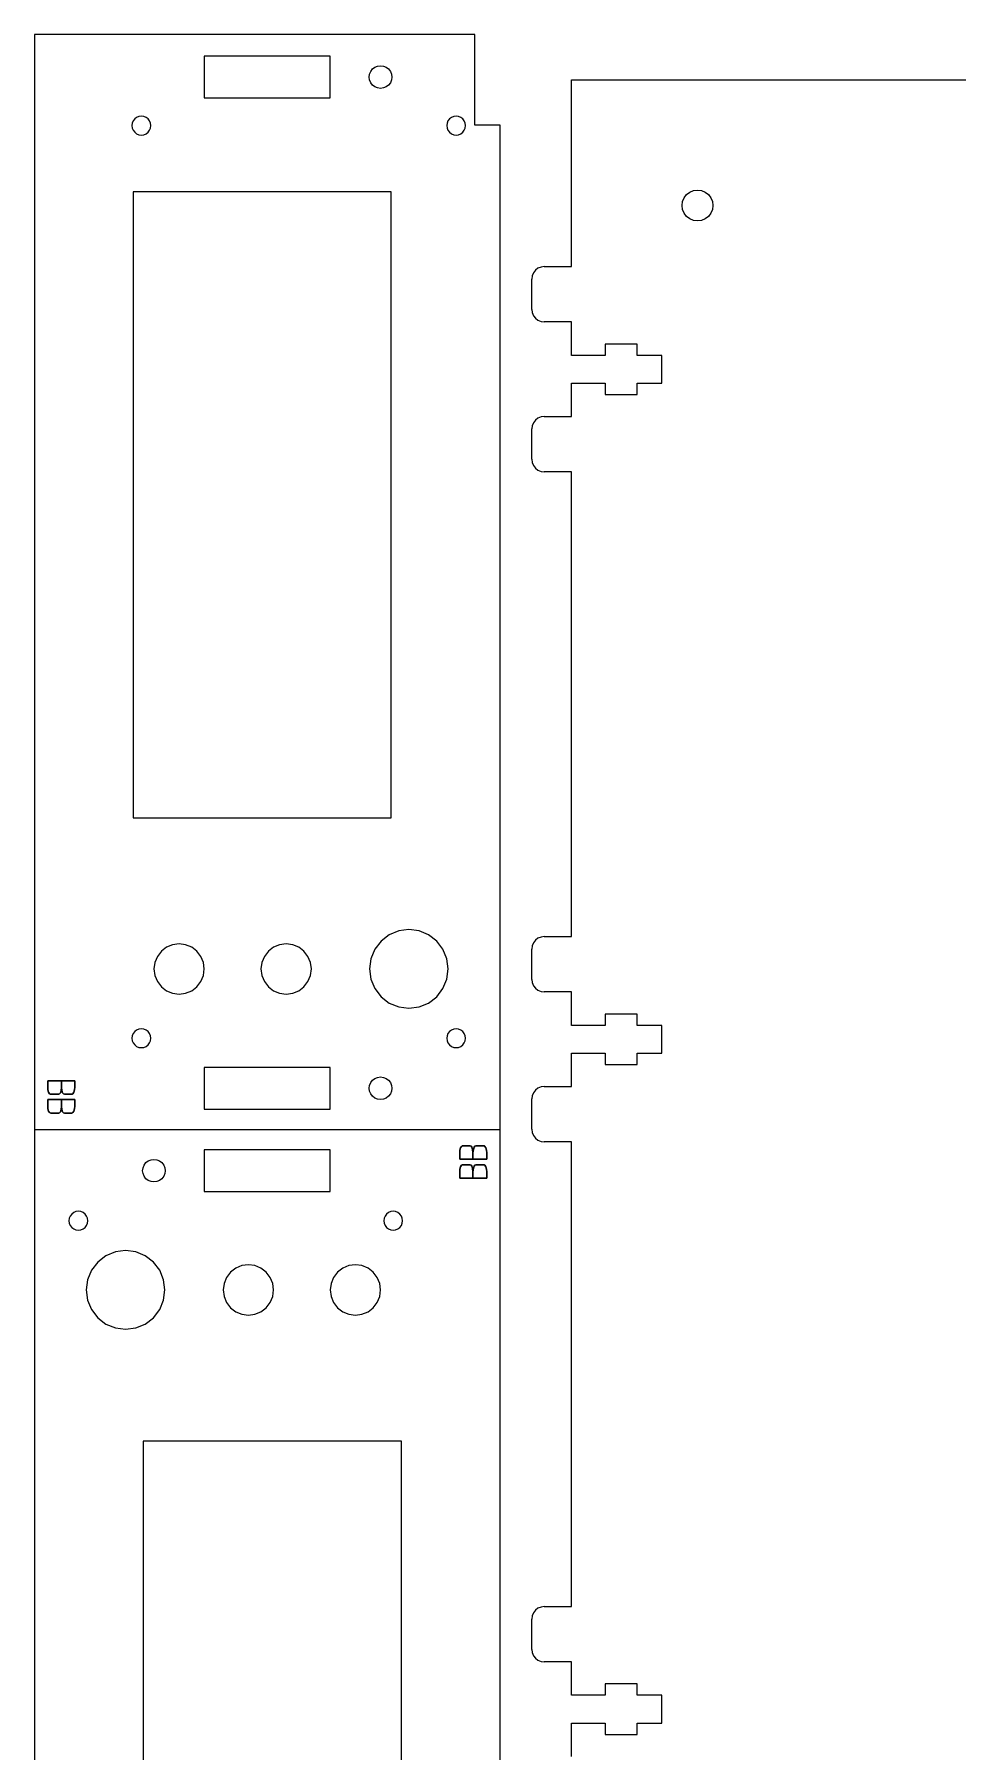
# Model space of a CAD drawing. Extents: x -328 to 338, y -470 to -5.
# Drawn here: x -30.3 to 116.4, y -277.8 to -4.9 of the extents above; entities that cross this region are included whole.
import ezdxf

# ---------------------------------------------------------------- set-up
doc = ezdxf.new("R2010")
doc.units = 0
doc.layers.get('0').update_dxf_attribs({"linetype": 'CONTINUOUS'})

msp = doc.modelspace()

# ---------------------------------------------------------------- linework, layer by layer
at = {"color": 5}
for points in [[(39.649852, -4.939734), (-30.297329, -4.939734), (-30.297329, -178.939725)], [(39.653241, -19.385166), (39.653241, -4.941202)], [(43.705808, -19.382061), (39.653001, -19.382061)], [(43.702687, -178.939725), (43.702687, -19.383275)], [(-30.296183, -178.938173), (-30.296183, -338.494623)], [(-26.243348, -352.938163), (43.703833, -352.938163), (43.703833, -178.938173)]]:
    msp.add_lwpolyline(points, dxfattribs=at)
at = {"color": 7}
for points in [[(16.702685, -8.417926), (-3.29731, -8.417926), (-3.29731, -15.017918), (16.702685, -15.017918), (16.702685, -8.417926)], [(22.964019, -11.252058), (23.14384, -10.817915)], [(23.14384, -10.817915), (23.429892, -10.445128)], [(23.429892, -10.445128), (23.802685, -10.159067)], [(23.802685, -10.159067), (24.236813, -9.979264)], [(24.236813, -9.979264), (24.702686, -9.917937)], [(24.702686, -9.917937), (25.168558, -9.979264)], [(25.168558, -9.979264), (25.602684, -10.159067)], [(25.602684, -10.159067), (25.975477, -10.445128)], [(25.975477, -10.445128), (26.261532, -10.817915)], [(26.261532, -10.817915), (26.441352, -11.252058)], [(22.902686, -11.717922), (22.964019, -11.252058)], [(22.964019, -12.183786), (22.902686, -11.717922)], [(23.14384, -12.617928), (22.964019, -12.183786)], [(23.429892, -12.990716), (23.14384, -12.617928)], [(23.802685, -13.276776), (23.429892, -12.990716)], [(24.236813, -13.45658), (23.802685, -13.276776)], [(24.702686, -13.517935), (24.236813, -13.45658)], [(25.168558, -13.45658), (24.702686, -13.517935)], [(25.602684, -13.276776), (25.168558, -13.45658)], [(25.975477, -12.990716), (25.602684, -13.276776)], [(26.261532, -12.617928), (25.975477, -12.990716)], [(26.441352, -12.183786), (26.261532, -12.617928)], [(26.441352, -11.252058), (26.502685, -11.717922)], [(26.502685, -11.717922), (26.441352, -12.183786)], [(-13.29733, -17.939736), (-13.685557, -17.990847), (-14.04733, -18.140679), (-14.357989, -18.379072), (-14.596368, -18.689714), (-14.746219, -19.051494), (-14.79733, -19.439719)], [(-12.236671, -18.379072), (-12.54733, -18.140679), (-12.909102, -17.990847), (-13.29733, -17.939736)], [(-11.998292, -18.689714), (-12.236671, -18.379072)], [(-11.84844, -19.051494), (-11.998292, -18.689714)], [(-11.79733, -19.439719), (-11.84844, -19.051494)], [(35.253795, -19.051494), (35.202684, -19.439719)], [(35.403646, -18.689714), (35.253795, -19.051494)], [(35.642025, -18.379072), (35.403646, -18.689714)], [(35.952684, -18.140679), (35.642025, -18.379072)], [(36.314456, -17.990847), (35.952684, -18.140679)], [(37.452684, -18.140679), (37.090912, -17.990847), (36.702684, -17.939736), (36.314456, -17.990847)], [(37.763343, -18.379072), (37.452684, -18.140679)], [(38.001722, -18.689714), (37.763343, -18.379072)], [(38.151573, -19.051494), (38.001722, -18.689714)], [(38.202684, -19.439719), (38.151573, -19.051494)], [(-14.79733, -19.439719), (-14.746219, -19.827944)], [(-14.746219, -19.827944), (-14.596368, -20.189725)], [(-14.596368, -20.189725), (-14.357989, -20.500395), (-14.04733, -20.73876)], [(-14.04733, -20.73876), (-13.685557, -20.88862)], [(-13.685557, -20.88862), (-13.29733, -20.93973), (-12.909102, -20.88862), (-12.54733, -20.73876)], [(-12.54733, -20.73876), (-12.236671, -20.500395)], [(-12.236671, -20.500395), (-11.998292, -20.189725)], [(-11.998292, -20.189725), (-11.84844, -19.827944)], [(-11.84844, -19.827944), (-11.79733, -19.439719)], [(35.202684, -19.439719), (35.253795, -19.827944)], [(35.253795, -19.827944), (35.403646, -20.189725)], [(35.403646, -20.189725), (35.642025, -20.500395)], [(35.642025, -20.500395), (35.952684, -20.73876)], [(35.952684, -20.73876), (36.314456, -20.88862)], [(36.314456, -20.88862), (36.702684, -20.93973)], [(36.702684, -20.93973), (37.090912, -20.88862)], [(37.090912, -20.88862), (37.452684, -20.73876)], [(37.452684, -20.73876), (37.763343, -20.500395)], [(37.763343, -20.500395), (38.001722, -20.189725), (38.151573, -19.827944), (38.202684, -19.439719)], [(26.402685, -29.939712), (-14.59733, -29.939712)], [(-14.59733, -29.939712), (-14.59733, -129.439725), (26.402685, -129.439725)], [(26.402685, -129.439725), (26.402685, -29.939712)], [(73.827493, -30.020569), (74.418382, -29.775798)], [(74.418382, -29.775798), (75.052507, -29.692316)], [(75.052507, -29.692316), (75.686604, -29.775798)], [(75.686604, -29.775798), (76.277493, -30.020569)], [(72.602479, -32.142316), (72.685989, -31.508219)], [(72.685989, -32.776441), (72.602479, -32.142316)], [(72.685989, -31.508219), (72.930732, -30.91733)], [(72.930732, -30.91733), (73.320086, -30.409923)], [(73.320086, -30.409923), (73.827493, -30.020569)], [(76.277493, -30.020569), (76.7849, -30.409923)], [(76.7849, -30.409923), (77.174254, -30.91733)], [(77.174254, -30.91733), (77.419025, -31.508219)], [(77.419025, -31.508219), (77.502506, -32.142316)], [(77.502506, -32.142316), (77.419025, -32.776441)], [(72.930732, -33.36733), (72.685989, -32.776441)], [(73.320086, -33.874737), (72.930732, -33.36733)], [(73.827493, -34.264091), (73.320086, -33.874737)], [(74.418382, -34.508834), (73.827493, -34.264091)], [(75.052507, -34.592315), (74.418382, -34.508834)], [(75.686604, -34.508834), (75.052507, -34.592315)], [(76.277493, -34.264091), (75.686604, -34.508834)], [(76.7849, -33.874737), (76.277493, -34.264091)], [(77.174254, -33.36733), (76.7849, -33.874737)], [(77.419025, -32.776441), (77.174254, -33.36733)], [(33.622101, -149.020303), (32.327683, -148.02705), (30.820304, -147.40269), (29.202685, -147.189725), (27.585066, -147.40269)], [(-9.297312, -149.975625), (-10.125739, -150.611274)], [(-7.297314, -149.439713), (-8.332589, -149.575998), (-9.297312, -149.975625)], [(-5.297312, -149.975625), (-6.262038, -149.575998), (-7.297314, -149.439713)], [(-4.468885, -150.611274), (-5.297312, -149.975625)], [(7.702685, -149.975625), (6.874258, -150.611274)], [(9.702686, -149.439713), (8.667408, -149.575998), (7.702685, -149.975625)], [(10.737962, -149.575998), (9.702686, -149.439713)], [(11.702685, -149.975625), (10.737962, -149.575998)], [(12.531112, -150.611274), (11.702685, -149.975625)], [(26.077686, -148.02705), (24.783269, -149.020303), (23.790027, -150.314715)], [(27.585066, -147.40269), (26.077686, -148.02705)], [(34.615343, -150.314715), (33.622101, -149.020303)], [(-11.161034, -152.40443), (-11.297331, -153.439705)], [(-10.761413, -151.439709), (-11.161034, -152.40443)], [(-10.125739, -150.611274), (-10.761413, -151.439709)], [(-3.833211, -151.439709), (-4.468885, -150.611274)], [(-3.433607, -152.40443), (-3.833211, -151.439709)], [(-3.297313, -153.439705), (-3.433607, -152.40443)], [(5.838982, -152.40443), (5.702686, -153.439705)], [(6.238583, -151.439709), (5.838982, -152.40443)], [(6.874258, -150.611274), (6.238583, -151.439709)], [(13.566388, -154.474981), (13.702684, -153.439705), (13.566388, -152.40443), (13.166786, -151.439709), (12.531112, -150.611274)], [(23.16565, -151.822092), (22.952685, -153.439705)], [(23.790027, -150.314715), (23.16565, -151.822092)], [(35.23972, -151.822092), (34.615343, -150.314715)], [(35.23972, -155.057347), (35.452685, -153.439705), (35.23972, -151.822092)], [(-11.297331, -153.439705), (-11.161034, -154.474981)], [(-11.161034, -154.474981), (-10.761413, -155.439701), (-10.125739, -156.268136)], [(-4.468885, -156.268136), (-3.833211, -155.439701)], [(-3.833211, -155.439701), (-3.433607, -154.474981)], [(-3.433607, -154.474981), (-3.297313, -153.439705)], [(5.702686, -153.439705), (5.838982, -154.474981)], [(5.838982, -154.474981), (6.238583, -155.439701), (6.874258, -156.268136)], [(12.531112, -156.268136), (13.166786, -155.439701)], [(13.166786, -155.439701), (13.566388, -154.474981)], [(22.952685, -153.439705), (23.16565, -155.057347)], [(23.16565, -155.057347), (23.790027, -156.564724)], [(34.615343, -156.564724), (35.23972, -155.057347)], [(-10.125739, -156.268136), (-9.297312, -156.903814)], [(-9.297312, -156.903814), (-8.332589, -157.303412)], [(-8.332589, -157.303412), (-7.297314, -157.439726)], [(-7.297314, -157.439726), (-6.262038, -157.303412)], [(-6.262038, -157.303412), (-5.297312, -156.903814)], [(-5.297312, -156.903814), (-4.468885, -156.268136)], [(6.874258, -156.268136), (7.702685, -156.903814)], [(7.702685, -156.903814), (8.667408, -157.303412), (9.702686, -157.439726)], [(9.702686, -157.439726), (10.737962, -157.303412)], [(10.737962, -157.303412), (11.702685, -156.903814)], [(11.702685, -156.903814), (12.531112, -156.268136)], [(23.790027, -156.564724), (24.783269, -157.859136), (26.077686, -158.852361), (27.585066, -159.476749), (29.202685, -159.689714)], [(32.327683, -158.852361), (33.622101, -157.859136)], [(33.622101, -157.859136), (34.615343, -156.564724)], [(29.202685, -159.689714), (30.820304, -159.476749)], [(30.820304, -159.476749), (32.327683, -158.852361)], [(-14.596368, -163.689706), (-14.746219, -164.051487), (-14.79733, -164.439712)], [(-14.357989, -163.379064), (-14.596368, -163.689706)], [(-14.04733, -163.140671), (-14.357989, -163.379064)], [(-13.685557, -162.990811), (-14.04733, -163.140671)], [(-13.29733, -162.9397), (-13.685557, -162.990811)], [(-12.909102, -162.990811), (-13.29733, -162.9397)], [(-12.54733, -163.140671), (-12.909102, -162.990811)], [(-12.236671, -163.379064), (-12.54733, -163.140671)], [(-11.84844, -164.051487), (-11.998292, -163.689706), (-12.236671, -163.379064)], [(35.403646, -163.689706), (35.253795, -164.051487)], [(35.642025, -163.379064), (35.403646, -163.689706)], [(36.314456, -162.990811), (35.952684, -163.140671), (35.642025, -163.379064)], [(36.702684, -162.9397), (36.314456, -162.990811)], [(37.090912, -162.990811), (36.702684, -162.9397)], [(37.452684, -163.140671), (37.090912, -162.990811)], [(37.763343, -163.379064), (37.452684, -163.140671)], [(38.001722, -163.689706), (37.763343, -163.379064)], [(38.151573, -164.827936), (38.202684, -164.439712), (38.151573, -164.051487), (38.001722, -163.689706)], [(-14.79733, -164.439712), (-14.746219, -164.827936)], [(-14.746219, -164.827936), (-14.596368, -165.189717)], [(-14.596368, -165.189717), (-14.357989, -165.500359), (-14.04733, -165.738752)], [(-14.04733, -165.738752), (-13.685557, -165.888612)], [(-13.685557, -165.888612), (-13.29733, -165.939723), (-12.909102, -165.888612), (-12.54733, -165.738752)], [(-12.54733, -165.738752), (-12.236671, -165.500359)], [(-12.236671, -165.500359), (-11.998292, -165.189717), (-11.84844, -164.827936)], [(-11.84844, -164.827936), (-11.79733, -164.439712), (-11.84844, -164.051487)], [(35.253795, -164.051487), (35.202684, -164.439712)], [(35.202684, -164.439712), (35.253795, -164.827936)], [(35.253795, -164.827936), (35.403646, -165.189717), (35.642025, -165.500359)], [(35.642025, -165.500359), (35.952684, -165.738752)], [(35.952684, -165.738752), (36.314456, -165.888612)], [(36.314456, -165.888612), (36.702684, -165.939723)], [(36.702684, -165.939723), (37.090912, -165.888612)], [(37.090912, -165.888612), (37.452684, -165.738752)], [(37.452684, -165.738752), (37.763343, -165.500359)], [(37.763343, -165.500359), (38.001722, -165.189717)], [(38.001722, -165.189717), (38.151573, -164.827936)], [(-3.29731, -175.694988), (16.702685, -175.694988), (16.702685, -169.094967), (-3.29731, -169.094967), (-3.29731, -175.694988)], [(22.964019, -171.929099), (23.14384, -171.494985)], [(23.14384, -171.494985), (23.429892, -171.122198)], [(23.429892, -171.122198), (23.802685, -170.836137)], [(23.802685, -170.836137), (24.236813, -170.656305)], [(24.236813, -170.656305), (24.702686, -170.594978)], [(24.702686, -170.594978), (25.168558, -170.656305)], [(25.168558, -170.656305), (25.602684, -170.836137)], [(25.602684, -170.836137), (25.975477, -171.122198)], [(25.975477, -171.122198), (26.261532, -171.494985)], [(26.261532, -171.494985), (26.441352, -171.929099)], [(22.902686, -172.394963), (22.964019, -171.929099)], [(22.964019, -172.860856), (22.902686, -172.394963)], [(23.14384, -173.29497), (22.964019, -172.860856)], [(23.429892, -173.667757), (23.14384, -173.29497)], [(23.802685, -173.953818), (23.429892, -173.667757)], [(24.236813, -174.13365), (23.802685, -173.953818)], [(24.702686, -174.194977), (24.236813, -174.13365)], [(25.168558, -174.13365), (24.702686, -174.194977)], [(25.602684, -173.953818), (25.168558, -174.13365)], [(25.975477, -173.667757), (25.602684, -173.953818)], [(26.261532, -173.29497), (25.975477, -173.667757)], [(26.441352, -172.860856), (26.261532, -173.29497)], [(26.441352, -171.929099), (26.502685, -172.394963)], [(26.502685, -172.394963), (26.441352, -172.860856)], [(-30.290349, -178.934306), (43.709646, -178.934306)], [(16.703812, -182.18291), (-3.296181, -182.18291), (-3.296181, -188.78293), (16.703812, -188.78293), (16.703812, -182.18291)], [(-13.096182, -185.482934), (-13.034849, -185.017042)], [(-13.034849, -185.948798), (-13.096182, -185.482934)], [(-13.034849, -185.017042), (-12.855029, -184.582928)], [(-12.855029, -184.582928), (-12.568974, -184.21014)], [(-12.568974, -184.21014), (-12.196181, -183.92408)], [(-12.196181, -183.92408), (-11.762055, -183.744248)], [(-11.762055, -183.744248), (-11.296183, -183.682921)], [(-11.296183, -183.682921), (-10.83031, -183.744248)], [(-10.83031, -183.744248), (-10.396182, -183.92408)], [(-10.396182, -183.92408), (-10.023389, -184.21014)], [(-10.023389, -184.21014), (-9.737337, -184.582928)], [(-9.737337, -184.582928), (-9.557516, -185.017042)], [(-9.557516, -185.017042), (-9.496183, -185.482934)], [(-9.496183, -185.482934), (-9.557516, -185.948798)], [(-12.855029, -186.382913), (-13.034849, -185.948798)], [(-12.568974, -186.7557), (-12.855029, -186.382913)], [(-12.196181, -187.04176), (-12.568974, -186.7557)], [(-11.762055, -187.221592), (-12.196181, -187.04176)], [(-11.296183, -187.282919), (-11.762055, -187.221592)], [(-10.83031, -187.221592), (-11.296183, -187.282919)], [(-10.396182, -187.04176), (-10.83031, -187.221592)], [(-10.023389, -186.7557), (-10.396182, -187.04176)], [(-9.737337, -186.382913), (-10.023389, -186.7557)], [(-9.557516, -185.948798), (-9.737337, -186.382913)], [(-24.745071, -193.049961), (-24.796181, -193.438186), (-24.745071, -193.826411), (-24.595219, -194.188192)], [(-24.595219, -192.68818), (-24.745071, -193.049961)], [(-24.35684, -192.377538), (-24.595219, -192.68818)], [(-24.046182, -192.139145), (-24.35684, -192.377538)], [(-23.684409, -191.989285), (-24.046182, -192.139145)], [(-23.296182, -191.938175), (-23.684409, -191.989285)], [(-22.907954, -191.989285), (-23.296182, -191.938175)], [(-22.546182, -192.139145), (-22.907954, -191.989285)], [(-22.235523, -192.377538), (-22.546182, -192.139145)], [(-21.847292, -193.049961), (-21.997144, -192.68818), (-22.235523, -192.377538)], [(-21.796182, -193.438186), (-21.847292, -193.049961)], [(-21.847292, -193.826411), (-21.796182, -193.438186)], [(25.254943, -193.049961), (25.203833, -193.438186), (25.254943, -193.826411)], [(25.643174, -192.377538), (25.404795, -192.68818), (25.254943, -193.049961)], [(25.953833, -192.139145), (25.643174, -192.377538)], [(27.092061, -191.989285), (26.703833, -191.938175), (26.315605, -191.989285), (25.953833, -192.139145)], [(27.453833, -192.139145), (27.092061, -191.989285)], [(28.002871, -192.68818), (27.764492, -192.377538), (27.453833, -192.139145)], [(28.152722, -193.049961), (28.002871, -192.68818)], [(28.002871, -194.188192), (28.152722, -193.826411), (28.203833, -193.438186)], [(28.203833, -193.438186), (28.152722, -193.049961)], [(-24.595219, -194.188192), (-24.35684, -194.498834)], [(-24.35684, -194.498834), (-24.046182, -194.737227)], [(-24.046182, -194.737227), (-23.684409, -194.887087)], [(-23.684409, -194.887087), (-23.296182, -194.938197)], [(-23.296182, -194.938197), (-22.907954, -194.887087)], [(-22.907954, -194.887087), (-22.546182, -194.737227), (-22.235523, -194.498834)], [(-22.235523, -194.498834), (-21.997144, -194.188192)], [(-21.997144, -194.188192), (-21.847292, -193.826411)], [(25.254943, -193.826411), (25.404795, -194.188192), (25.643174, -194.498834)], [(25.643174, -194.498834), (25.953833, -194.737227)], [(25.953833, -194.737227), (26.315605, -194.887087)], [(26.315605, -194.887087), (26.703833, -194.938197)], [(26.703833, -194.938197), (27.092061, -194.887087)], [(27.092061, -194.887087), (27.453833, -194.737227)], [(27.453833, -194.737227), (27.764492, -194.498834)], [(27.764492, -194.498834), (28.002871, -194.188192)], [(-18.921181, -199.025537), (-20.215599, -200.018762)], [(-17.413801, -198.401148), (-18.921181, -199.025537)], [(-15.796182, -198.188184), (-17.413801, -198.401148)], [(-10.383524, -201.313174), (-11.376765, -200.018762), (-12.671183, -199.025537), (-14.178563, -198.401148), (-15.796182, -198.188184)], [(-21.208841, -201.313174), (-21.833218, -202.820551)], [(-20.215599, -200.018762), (-21.208841, -201.313174)], [(-9.759147, -202.820551), (-10.383524, -201.313174)], [(0.87539, -201.609761), (0.239716, -202.438196)], [(1.703817, -200.974084), (0.87539, -201.609761)], [(2.66854, -200.574485), (1.703817, -200.974084)], [(3.703816, -200.438172), (2.66854, -200.574485)], [(5.703817, -200.974084), (4.739094, -200.574485), (3.703816, -200.438172)], [(6.532244, -201.609761), (5.703817, -200.974084)], [(7.56752, -203.402916), (7.167918, -202.438196), (6.532244, -201.609761)], [(17.875387, -201.609761), (17.239713, -202.438196)], [(18.703814, -200.974084), (17.875387, -201.609761)], [(19.66854, -200.574485), (18.703814, -200.974084)], [(20.703816, -200.438172), (19.66854, -200.574485)], [(21.739091, -200.574485), (20.703816, -200.438172)], [(22.703814, -200.974084), (21.739091, -200.574485)], [(23.532241, -201.609761), (22.703814, -200.974084)], [(24.567538, -203.402916), (24.167916, -202.438196), (23.532241, -201.609761)], [(-21.833218, -202.820551), (-22.046183, -204.438192), (-21.833218, -206.055805)], [(-9.546182, -204.438192), (-9.759147, -202.820551)], [(-9.759147, -206.055805), (-9.546182, -204.438192)], [(-0.159886, -203.402916), (-0.296182, -204.438192), (-0.159886, -205.473468), (0.239716, -206.438188), (0.87539, -207.266623)], [(0.239716, -202.438196), (-0.159886, -203.402916)], [(7.703816, -204.438192), (7.56752, -203.402916)], [(7.56752, -205.473468), (7.703816, -204.438192)], [(16.840111, -203.402916), (16.703815, -204.438192)], [(16.703815, -204.438192), (16.840111, -205.473468)], [(17.239713, -202.438196), (16.840111, -203.402916)], [(24.703834, -204.438192), (24.567538, -203.402916)], [(24.567538, -205.473468), (24.703834, -204.438192)], [(-21.833218, -206.055805), (-21.208841, -207.563182)], [(-10.383524, -207.563182), (-9.759147, -206.055805)], [(0.87539, -207.266623), (1.703817, -207.902272)], [(5.703817, -207.902272), (6.532244, -207.266623)], [(6.532244, -207.266623), (7.167918, -206.438188)], [(7.167918, -206.438188), (7.56752, -205.473468)], [(16.840111, -205.473468), (17.239713, -206.438188)], [(17.239713, -206.438188), (17.875387, -207.266623)], [(17.875387, -207.266623), (18.703814, -207.902272)], [(22.703814, -207.902272), (23.532241, -207.266623)], [(23.532241, -207.266623), (24.167916, -206.438188)], [(24.167916, -206.438188), (24.567538, -205.473468)], [(-21.208841, -207.563182), (-20.215599, -208.857595)], [(-20.215599, -208.857595), (-18.921181, -209.850848), (-17.413801, -210.475208), (-15.796182, -210.688173), (-14.178563, -210.475208)], [(-14.178563, -210.475208), (-12.671183, -209.850848)], [(-12.671183, -209.850848), (-11.376765, -208.857595), (-10.383524, -207.563182)], [(1.703817, -207.902272), (2.66854, -208.301899)], [(2.66854, -208.301899), (3.703816, -208.438184)], [(3.703816, -208.438184), (4.739094, -208.301899), (5.703817, -207.902272)], [(18.703814, -207.902272), (19.66854, -208.301899), (20.703816, -208.438184)], [(20.703816, -208.438184), (21.739091, -208.301899), (22.703814, -207.902272)], [(-12.996182, -228.438172), (-12.996182, -327.938185)], [(28.003833, -327.938185), (28.003833, -228.438172), (-12.996182, -228.438172)]]:
    msp.add_lwpolyline(points, dxfattribs=at)
at = {"color": 4}
for points in [[(55.052491, -12.142328), (130.752477, -12.142328)], [(55.052491, -41.842322), (55.052491, -12.142328)], [(48.770647, -43.324666), (48.702491, -43.842318)], [(48.970432, -42.84232), (48.770647, -43.324666)], [(49.288271, -42.428102), (48.970432, -42.84232)], [(49.702489, -42.110264), (49.288271, -42.428102)], [(50.184863, -41.91045), (49.702489, -42.110264)], [(50.702487, -41.842322), (50.184863, -41.91045)], [(50.702487, -41.842322), (55.052491, -41.842322)], [(48.702491, -48.642297), (48.702491, -43.842318)], [(48.702491, -48.642297), (48.770647, -49.159949)], [(48.770647, -49.159949), (48.970432, -49.642295)], [(48.970432, -49.642295), (49.288271, -50.056512)], [(49.288271, -50.056512), (49.702489, -50.374351)], [(49.702489, -50.374351), (50.184863, -50.574164)], [(50.184863, -50.574164), (50.702487, -50.642321)], [(55.052491, -50.642321), (50.702487, -50.642321)], [(55.052491, -55.942313), (55.052491, -50.642321)], [(60.352483, -54.1423), (60.352483, -55.942313)], [(65.452492, -54.1423), (60.352483, -54.1423)], [(65.452492, -55.942313), (65.452492, -54.1423)], [(60.352483, -55.942313), (55.052491, -55.942313)], [(69.402503, -55.942313), (65.452492, -55.942313)], [(69.402503, -60.342299), (69.402503, -55.942313)], [(55.052491, -65.642291), (55.052491, -60.342299)], [(55.052491, -60.342299), (60.352483, -60.342299)], [(60.352483, -60.342299), (60.352483, -62.142312)], [(60.352483, -62.142312), (65.452492, -62.142312)], [(65.452492, -60.342299), (69.402503, -60.342299)], [(65.452492, -62.142312), (65.452492, -60.342299)], [(48.770647, -67.124663), (48.702491, -67.642315)], [(48.702491, -72.442294), (48.702491, -67.642315)], [(48.970432, -66.642289), (48.770647, -67.124663)], [(49.288271, -66.2281), (48.970432, -66.642289)], [(49.702489, -65.910261), (49.288271, -66.2281)], [(50.184863, -65.710448), (49.702489, -65.910261)], [(50.702487, -65.642291), (50.184863, -65.710448)], [(50.702487, -65.642291), (55.052491, -65.642291)], [(48.702491, -72.442294), (48.770647, -72.959946)], [(48.770647, -72.959946), (48.970432, -73.442292)], [(48.970432, -73.442292), (49.288271, -73.85651)], [(49.288271, -73.85651), (49.702489, -74.174349)], [(49.702489, -74.174349), (50.184863, -74.374162)], [(50.184863, -74.374162), (50.702487, -74.44229)], [(55.052491, -74.44229), (50.702487, -74.44229)], [(55.052491, -148.292282), (55.052491, -74.44229)], [(48.770647, -149.774655), (48.702491, -150.292278)], [(48.970432, -149.29228), (48.770647, -149.774655)], [(49.288271, -148.878063), (48.970432, -149.29228)], [(49.702489, -148.560224), (49.288271, -148.878063)], [(50.184863, -148.360439), (49.702489, -148.560224)], [(50.702487, -148.292282), (50.184863, -148.360439)], [(50.702487, -148.292282), (55.052491, -148.292282)], [(48.702491, -155.092286), (48.702491, -150.292278)], [(48.702491, -155.092286), (48.770647, -155.60991)], [(48.770647, -155.60991), (48.970432, -156.092284)], [(48.970432, -156.092284), (49.288271, -156.506501)], [(49.288271, -156.506501), (49.702489, -156.824312)], [(49.702489, -156.824312), (50.184863, -157.024125)], [(50.184863, -157.024125), (50.702487, -157.092282)], [(55.052491, -157.092282), (50.702487, -157.092282)], [(55.052491, -162.392274), (55.052491, -157.092282)], [(65.452492, -160.592261), (60.352483, -160.592261), (60.352483, -162.392274)], [(65.452492, -162.392274), (65.452492, -160.592261)], [(60.352483, -162.392274), (55.052491, -162.392274)], [(69.402503, -162.392274), (65.452492, -162.392274)], [(69.402503, -166.792288), (69.402503, -162.392274)], [(55.052491, -172.09228), (55.052491, -166.792288)], [(55.052491, -166.792288), (60.352483, -166.792288)], [(60.352483, -166.792288), (60.352483, -168.592273)], [(60.352483, -168.592273), (65.452492, -168.592273)], [(65.452492, -168.592273), (65.452492, -166.792288)], [(65.452492, -166.792288), (69.402503, -166.792288)], [(48.770647, -173.574624), (48.702491, -174.092276)], [(48.702491, -178.892255), (48.702491, -174.092276)], [(48.970432, -173.092278), (48.770647, -173.574624)], [(49.288271, -172.67806), (48.970432, -173.092278)], [(49.702489, -172.360222), (49.288271, -172.67806)], [(50.184863, -172.160408), (49.702489, -172.360222)], [(50.702487, -172.09228), (50.184863, -172.160408)], [(50.702487, -172.09228), (55.052491, -172.09228)], [(48.702491, -178.892255), (48.770647, -179.409907)], [(48.770647, -179.409907), (48.970432, -179.892253)], [(48.970432, -179.892253), (49.288271, -180.306471)], [(49.288271, -180.306471), (49.702489, -180.624309)], [(49.702489, -180.624309), (50.184863, -180.824123)], [(50.184863, -180.824123), (50.702487, -180.892251)], [(55.052491, -180.892251), (50.702487, -180.892251)], [(55.052491, -254.742243), (55.052491, -180.892251)], [(48.770647, -256.224615), (48.702491, -256.742239)], [(48.970432, -255.742241), (48.770647, -256.224615)], [(49.288271, -255.328024), (48.970432, -255.742241)], [(49.702489, -255.010185), (49.288271, -255.328024)], [(50.184863, -254.8104), (49.702489, -255.010185)], [(50.702487, -254.742243), (50.184863, -254.8104)], [(50.702487, -254.742243), (55.052491, -254.742243)], [(48.702491, -261.542246), (48.702491, -256.742239)], [(48.702491, -261.542246), (48.770647, -262.05987)], [(48.770647, -262.05987), (48.970432, -262.542244)], [(48.970432, -262.542244), (49.288271, -262.956462)], [(49.288271, -262.956462), (49.702489, -263.274301)], [(49.702489, -263.274301), (50.184863, -263.474086)], [(50.184863, -263.474086), (50.702487, -263.542242)], [(55.052491, -263.542242), (50.702487, -263.542242)], [(55.052491, -268.842235), (55.052491, -263.542242)], [(60.352483, -267.04225), (60.352483, -268.842235)], [(65.452492, -267.04225), (60.352483, -267.04225)], [(65.452492, -268.842235), (65.452492, -267.04225)], [(60.352483, -268.842235), (55.052491, -268.842235)], [(69.402503, -268.842235), (65.452492, -268.842235)], [(69.402503, -273.242248), (69.402503, -268.842235)], [(55.052491, -278.542241), (55.052491, -273.242248)], [(55.052491, -273.242248), (60.352483, -273.242248)], [(60.352483, -273.242248), (60.352483, -275.042234)], [(60.352483, -275.042234), (65.452492, -275.042234)], [(65.452492, -273.242248), (69.402503, -273.242248)], [(65.452492, -275.042234), (65.452492, -273.242248)]]:
    msp.add_lwpolyline(points, dxfattribs=at)
at = {"color": 1}
for points in [[(-28.168039, -171.201897), (-28.168039, -172.219647)], [(-25.970581, -171.201897), (-28.168039, -171.201897), (-25.9702, -171.201897), (-25.9702, -172.219647), (-26.03887, -172.776895), (-26.145028, -173.112513), (-26.279259, -173.285798), (-26.432234, -173.343569), (-27.687237, -173.343569), (-27.785978, -173.322966), (-27.876128, -173.260821), (-28.030653, -173.012635), (-28.133693, -172.65204), (-28.168039, -172.219647), (-28.168039, -171.201897)], [(-23.860112, -171.201897), (-28.168039, -171.201897), (-28.168039, -172.219647), (-28.133704, -172.65204), (-28.030699, -173.012635), (-27.876154, -173.260821), (-27.786009, -173.322882), (-27.687282, -173.343484), (-26.432378, -173.343569), (-26.279436, -173.285798), (-26.14522, -173.112513), (-26.039059, -172.776895), (-25.970392, -172.219647), (-25.906403, -172.770658), (-25.801803, -173.112513), (-25.662894, -173.285798), (-25.508357, -173.343569), (-24.340866, -173.343569), (-24.247211, -173.322966), (-24.159798, -173.260821), (-24.003689, -173.012635), (-23.896005, -172.648907), (-23.860112, -172.219647), (-23.860112, -171.201897)], [(-23.860112, -171.201897), (-25.970581, -171.201897)], [(-25.970581, -172.219647), (-25.970581, -171.201897), (-23.860112, -171.201897), (-23.860112, -172.219647), (-23.896019, -172.648907), (-24.003737, -173.012635), (-24.159843, -173.260821), (-24.247259, -173.322882), (-24.340914, -173.343484), (-25.508501, -173.343569), (-25.663049, -173.285798), (-25.801993, -173.112513), (-25.90657, -172.770658), (-25.970581, -172.219647)], [(-25.9702, -172.219647), (-25.970482, -171.201897)], [(-23.860112, -171.201897), (-23.860112, -172.219647)], [(-28.168039, -172.219647), (-28.133704, -172.65204)], [(-28.168039, -174.198843), (-28.168039, -175.216593), (-28.133704, -175.648986)], [(-25.970581, -174.198843), (-28.168039, -174.198843)], [(-28.168039, -174.198843), (-25.9702, -174.198843), (-25.9702, -175.216593), (-26.03887, -175.773841), (-26.145028, -176.109459), (-26.279259, -176.282744), (-26.432234, -176.340515), (-27.687237, -176.340515), (-27.785978, -176.319912), (-27.876128, -176.257767), (-28.030653, -176.009581), (-28.133693, -175.648986), (-28.168039, -175.216593), (-28.168039, -174.198843)], [(-23.860112, -174.198843), (-28.168039, -174.198843), (-28.168039, -175.216593), (-28.133704, -175.648986), (-28.030699, -176.009581), (-27.876154, -176.257767), (-27.786009, -176.319828), (-27.687282, -176.34043), (-26.432378, -176.340515), (-26.279436, -176.282744), (-26.14522, -176.109459), (-26.039059, -175.773841), (-25.970392, -175.216593), (-25.906403, -175.767604), (-25.801803, -176.109459), (-25.662894, -176.282744), (-25.508357, -176.340515), (-24.340866, -176.340515), (-24.247211, -176.319912), (-24.159798, -176.257767), (-24.003689, -176.009581), (-23.896005, -175.645853), (-23.860112, -175.216593), (-23.860112, -174.198843)], [(-28.133704, -172.65204), (-28.030653, -173.012635)], [(-27.876128, -173.260821), (-28.030653, -173.012635)], [(-27.876128, -173.260821), (-27.785978, -173.322882)], [(-27.687237, -173.343569), (-27.785978, -173.322966)], [(-27.687237, -173.343569), (-26.432378, -173.343569)], [(-26.279436, -173.285798), (-26.432375, -173.343569)], [(-26.279436, -173.285798), (-26.14522, -173.112513)], [(-26.14522, -173.112513), (-26.03887, -172.776895)], [(-25.9702, -172.219647), (-26.03887, -172.776895)], [(-23.860112, -174.198843), (-25.970581, -174.198843)], [(-25.970581, -174.198843), (-25.970392, -175.216593)], [(-25.970581, -175.216593), (-25.970581, -174.198843), (-23.860112, -174.198843), (-23.860112, -175.216593), (-23.896019, -175.645853), (-24.003737, -176.009581), (-24.159843, -176.257767), (-24.247259, -176.319828), (-24.340914, -176.34043), (-25.508501, -176.340515), (-25.663049, -176.282744), (-25.801993, -176.109459), (-25.90657, -175.767604), (-25.970581, -175.216593)], [(-25.9702, -172.219647), (-25.906403, -172.770658)], [(-25.663049, -173.285798), (-25.801803, -173.112513), (-25.906403, -172.770658)], [(-25.508501, -173.343569), (-25.663049, -173.285798)], [(-25.508501, -173.343569), (-24.340914, -173.343569)], [(-24.247259, -173.322882), (-24.340914, -173.343484)], [(-24.247259, -173.322882), (-24.159843, -173.260821)], [(-24.003737, -173.012635), (-24.159843, -173.260821)], [(-24.003737, -173.012635), (-23.896019, -172.648907)], [(-23.860112, -172.219647), (-23.896019, -172.648907)], [(-23.860112, -174.198843), (-23.860112, -175.216593)], [(-28.030701, -176.009581), (-28.133704, -175.648986)], [(-28.030701, -176.009581), (-27.876154, -176.257767)], [(-27.876154, -176.257767), (-27.786009, -176.319828)], [(-27.786009, -176.319828), (-27.687282, -176.34043)], [(-27.687282, -176.340515), (-26.432378, -176.340515)], [(-26.279259, -176.282744), (-26.432378, -176.340515)], [(-26.145028, -176.109459), (-26.279259, -176.282744)], [(-26.145028, -176.109459), (-26.039059, -175.773841)], [(-26.039059, -175.773841), (-25.970392, -175.216593)], [(-25.970392, -175.216593), (-25.906403, -175.767604)], [(-25.906403, -175.767604), (-25.801803, -176.109459)], [(-25.801803, -176.109459), (-25.662894, -176.282744)], [(-25.662894, -176.282744), (-25.508357, -176.340515)], [(-25.508357, -176.340515), (-24.340914, -176.340515)], [(-24.247211, -176.319828), (-24.340914, -176.34043)], [(-24.247211, -176.319828), (-24.159798, -176.257767)], [(-24.159798, -176.257767), (-24.003737, -176.009581)], [(-23.896019, -175.645853), (-24.003737, -176.009581)], [(-23.860112, -175.216593), (-23.896019, -175.645853)], [(37.266615, -183.679054), (41.574542, -183.679054), (41.574542, -182.661305), (41.540207, -182.228912), (41.437202, -181.868317), (41.282657, -181.62013), (41.192512, -181.55807), (41.093785, -181.537468), (39.838881, -181.537383), (39.685939, -181.595154), (39.551723, -181.768438), (39.445562, -182.104057), (39.376895, -182.661305), (39.312906, -182.110294), (39.208306, -181.768438), (39.069397, -181.595154), (38.91486, -181.537383), (37.747369, -181.537383), (37.653714, -181.557985), (37.566301, -181.62013), (37.410192, -181.868317), (37.302508, -182.232045), (37.266615, -182.661305), (37.266615, -183.679054)], [(39.377084, -182.661305), (39.377084, -183.679054), (37.266615, -183.679054), (37.266615, -182.661305), (37.302522, -182.232045), (37.41024, -181.868317), (37.566346, -181.62013), (37.653762, -181.55807), (37.747417, -181.537468), (38.915004, -181.537383), (39.069552, -181.595154), (39.208496, -181.768438), (39.313073, -182.110294), (39.377084, -182.661305)], [(37.266615, -182.661305), (37.302522, -182.232045)], [(37.266615, -183.679054), (37.266615, -182.661305)], [(37.302522, -182.232045), (37.41024, -181.868317)], [(37.566301, -181.62013), (37.41024, -181.868317)], [(37.653714, -181.55807), (37.566301, -181.62013)], [(37.653714, -181.55807), (37.747417, -181.537468)], [(38.91486, -181.537383), (37.747417, -181.537383)], [(39.069397, -181.595154), (38.91486, -181.537383)], [(39.208306, -181.768438), (39.069397, -181.595154)], [(39.312906, -182.110294), (39.208306, -181.768438)], [(39.376895, -182.661305), (39.312906, -182.110294)], [(41.574542, -183.679054), (39.376703, -183.679054), (39.376703, -182.661305), (39.445373, -182.104057), (39.551531, -181.768438), (39.685762, -181.595154), (39.838737, -181.537383), (41.09374, -181.537383), (41.192481, -181.557985), (41.282631, -181.62013), (41.437156, -181.868317), (41.540196, -182.228912), (41.574542, -182.661305), (41.574542, -183.679054)], [(39.445562, -182.104057), (39.376895, -182.661305)], [(39.377084, -183.679054), (39.376895, -182.661305)], [(39.551531, -181.768438), (39.445562, -182.104057)], [(39.551531, -181.768438), (39.685762, -181.595154)], [(39.685762, -181.595154), (39.838881, -181.537383)], [(41.093785, -181.537383), (39.838881, -181.537383)], [(41.192512, -181.55807), (41.093785, -181.537468)], [(41.282657, -181.62013), (41.192512, -181.55807)], [(41.437204, -181.868317), (41.282657, -181.62013)], [(41.437204, -181.868317), (41.540207, -182.228912)], [(41.574542, -183.679054), (41.574542, -182.661305), (41.540207, -182.228912)], [(37.266615, -183.679054), (39.377084, -183.679054)], [(37.266615, -186.676), (41.574542, -186.676), (41.574542, -185.658251), (41.540207, -185.225858), (41.437202, -184.865263), (41.282657, -184.617076), (41.192512, -184.555016), (41.093785, -184.534414), (39.838881, -184.534329), (39.685939, -184.5921), (39.551723, -184.765384), (39.445562, -185.101003), (39.376895, -185.658251), (39.312906, -185.10724), (39.208306, -184.765384), (39.069397, -184.5921), (38.91486, -184.534329), (37.747369, -184.534329), (37.653714, -184.554931), (37.566301, -184.617076), (37.410192, -184.865263), (37.302508, -185.228991), (37.266615, -185.658251), (37.266615, -186.676)], [(39.377084, -185.658251), (39.377084, -186.676), (37.266615, -186.676), (37.266615, -185.658251), (37.302522, -185.228991), (37.41024, -184.865263), (37.566346, -184.617076), (37.653762, -184.555016), (37.747417, -184.534414), (38.915004, -184.534329), (39.069552, -184.5921), (39.208496, -184.765384), (39.313073, -185.10724), (39.377084, -185.658251)], [(37.266615, -185.658251), (37.302522, -185.228991)], [(37.41024, -184.865263), (37.302522, -185.228991)], [(37.41024, -184.865263), (37.566346, -184.617076)], [(37.653762, -184.555016), (37.566346, -184.617076)], [(37.653762, -184.555016), (37.747417, -184.534414)], [(38.915004, -184.534329), (37.747417, -184.534329)], [(38.915004, -184.534329), (39.069552, -184.5921)], [(39.069552, -184.5921), (39.208306, -184.765384), (39.312906, -185.10724)], [(39.376703, -185.658251), (39.312906, -185.10724)], [(39.377084, -186.676), (41.574542, -186.676), (39.376703, -186.676), (39.376703, -185.658251), (39.445373, -185.101003), (39.551531, -184.765384), (39.685762, -184.5921), (39.838737, -184.534329), (41.09374, -184.534329), (41.192481, -184.554931), (41.282631, -184.617076), (41.437156, -184.865263), (41.540196, -185.225858), (41.574542, -185.658251), (41.574542, -186.676)], [(39.376703, -185.658251), (39.445373, -185.101003)], [(39.377084, -183.679054), (41.574542, -183.679054)], [(39.551723, -184.765384), (39.445373, -185.101003)], [(39.685939, -184.5921), (39.551723, -184.765384)], [(39.685939, -184.5921), (39.838878, -184.534329)], [(41.09374, -184.534329), (39.838881, -184.534329)], [(41.09374, -184.534329), (41.192481, -184.554931)], [(41.282631, -184.617076), (41.192481, -184.555016)], [(41.282631, -184.617076), (41.437156, -184.865263)], [(41.540207, -185.225858), (41.437156, -184.865263)], [(41.574542, -185.658251), (41.540207, -185.225858)], [(37.266615, -186.676), (37.266615, -185.658251)], [(37.266615, -186.676), (39.377084, -186.676)], [(39.376703, -185.658251), (39.376985, -186.676)], [(41.574542, -186.676), (41.574542, -185.658251)]]:
    msp.add_lwpolyline(points, dxfattribs=at)

doc.saveas('drawing.dxf')
